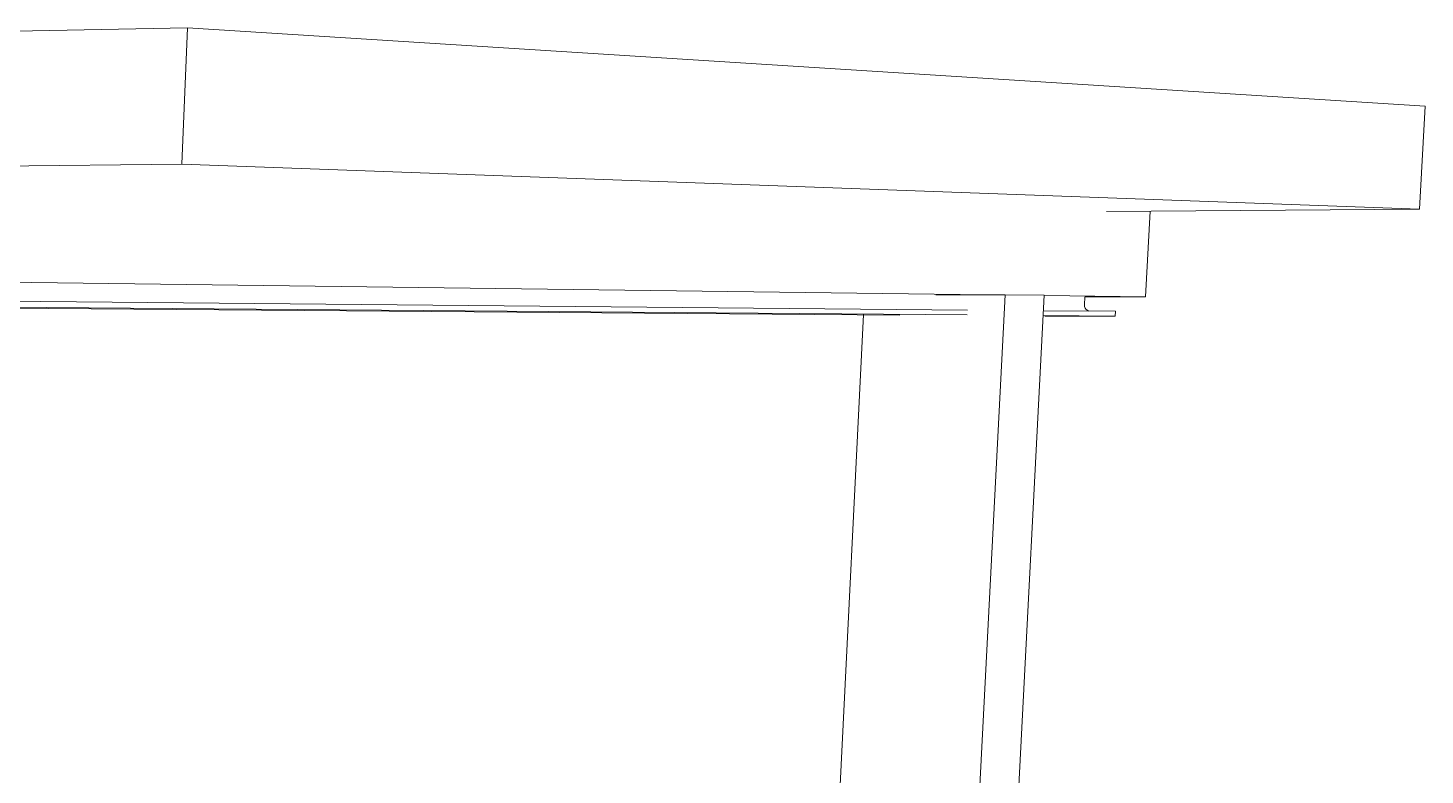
# Model space of a CAD drawing. Header units: inches. Extents: x 205 to 211, y -138 to -29.
# Drawn here: x 207.5623 to 207.7144, y -137.5967 to -137.5154 of the extents above; entities that cross this region are included whole.
import ezdxf

# ---------------------------------------------------------------- set-up
doc = ezdxf.new("R2010")
doc.units = ezdxf.units.IN
doc.header["$MEASUREMENT"] = 0
for name, color, linetype, lineweight in [('A-ROOF', 132, 'Continuous', 13), ('Q-CASE', 31, 'Continuous', 9), ('S-BEAM', 12, 'Continuous', 9)]:
    doc.layers.add(name, color=color, linetype=linetype, lineweight=lineweight)

msp = doc.modelspace()

# ---------------------------------------------------------------- linework, layer by layer
at = {"layer": 'A-ROOF'}
for p, q in [((207.57973, -137.51537), (207.34383, -137.51971)), ((207.57909, -137.53021), (207.57973, -137.51537)), ((207.7144, -137.5239), (207.57973, -137.51537)), ((207.7144, -137.5239), (207.71378, -137.53511)), ((207.53731, -137.53065), (207.57909, -137.53021)), ((207.71378, -137.53511), (207.57909, -137.53021)), ((207.71378, -137.53511), (207.67975, -137.53536))]:
    msp.add_line(p, q, dxfattribs=at)
at = {"layer": 'Q-CASE'}
for p, q in [((207.68449, -137.53531), (207.68399, -137.54464)), ((207.6666, -137.54442), (207.55993, -137.54307)), ((207.66117, -137.54444), (207.66869, -137.54442)), ((207.66516, -137.61335), (207.66869, -137.54442)), ((207.66869, -137.54442), (207.67294, -137.54447)), ((207.67294, -137.54447), (207.66941, -137.61277)), ((207.68399, -137.54464), (207.67297, -137.5445)), ((207.68399, -137.54464), (207.6774, -137.54466)), ((207.65328, -137.54659), (207.64998, -137.61287))]:
    msp.add_line(p, q, dxfattribs=at)
at = {"layer": 'S-BEAM'}
for p, q in [((207.67738, -137.54464), (207.67733, -137.54551)), ((207.66458, -137.54663), (207.55985, -137.54579)), ((207.55988, -137.54514), (207.66461, -137.54609)), ((207.65723, -137.54664), (207.55997, -137.54588)), ((207.67292, -137.54616), (207.68072, -137.54623)), ((207.68072, -137.54623), (207.68069, -137.54675)), ((207.68069, -137.54675), (207.67289, -137.54669)), ((207.67353, -137.54677), (207.67302, -137.54676)), ((207.68069, -137.54675), (207.67353, -137.54677))]:
    msp.add_line(p, q, dxfattribs=at)
msp.add_polyline3d([(207.67733, -137.54551, 0), (207.67735, -137.5457, 0), (207.67742, -137.54588, 0), (207.67753, -137.54603, 0), (207.67769, -137.54614, 0), (207.67781, -137.5462, 0)], dxfattribs=at)

doc.saveas('drawing.dxf')
